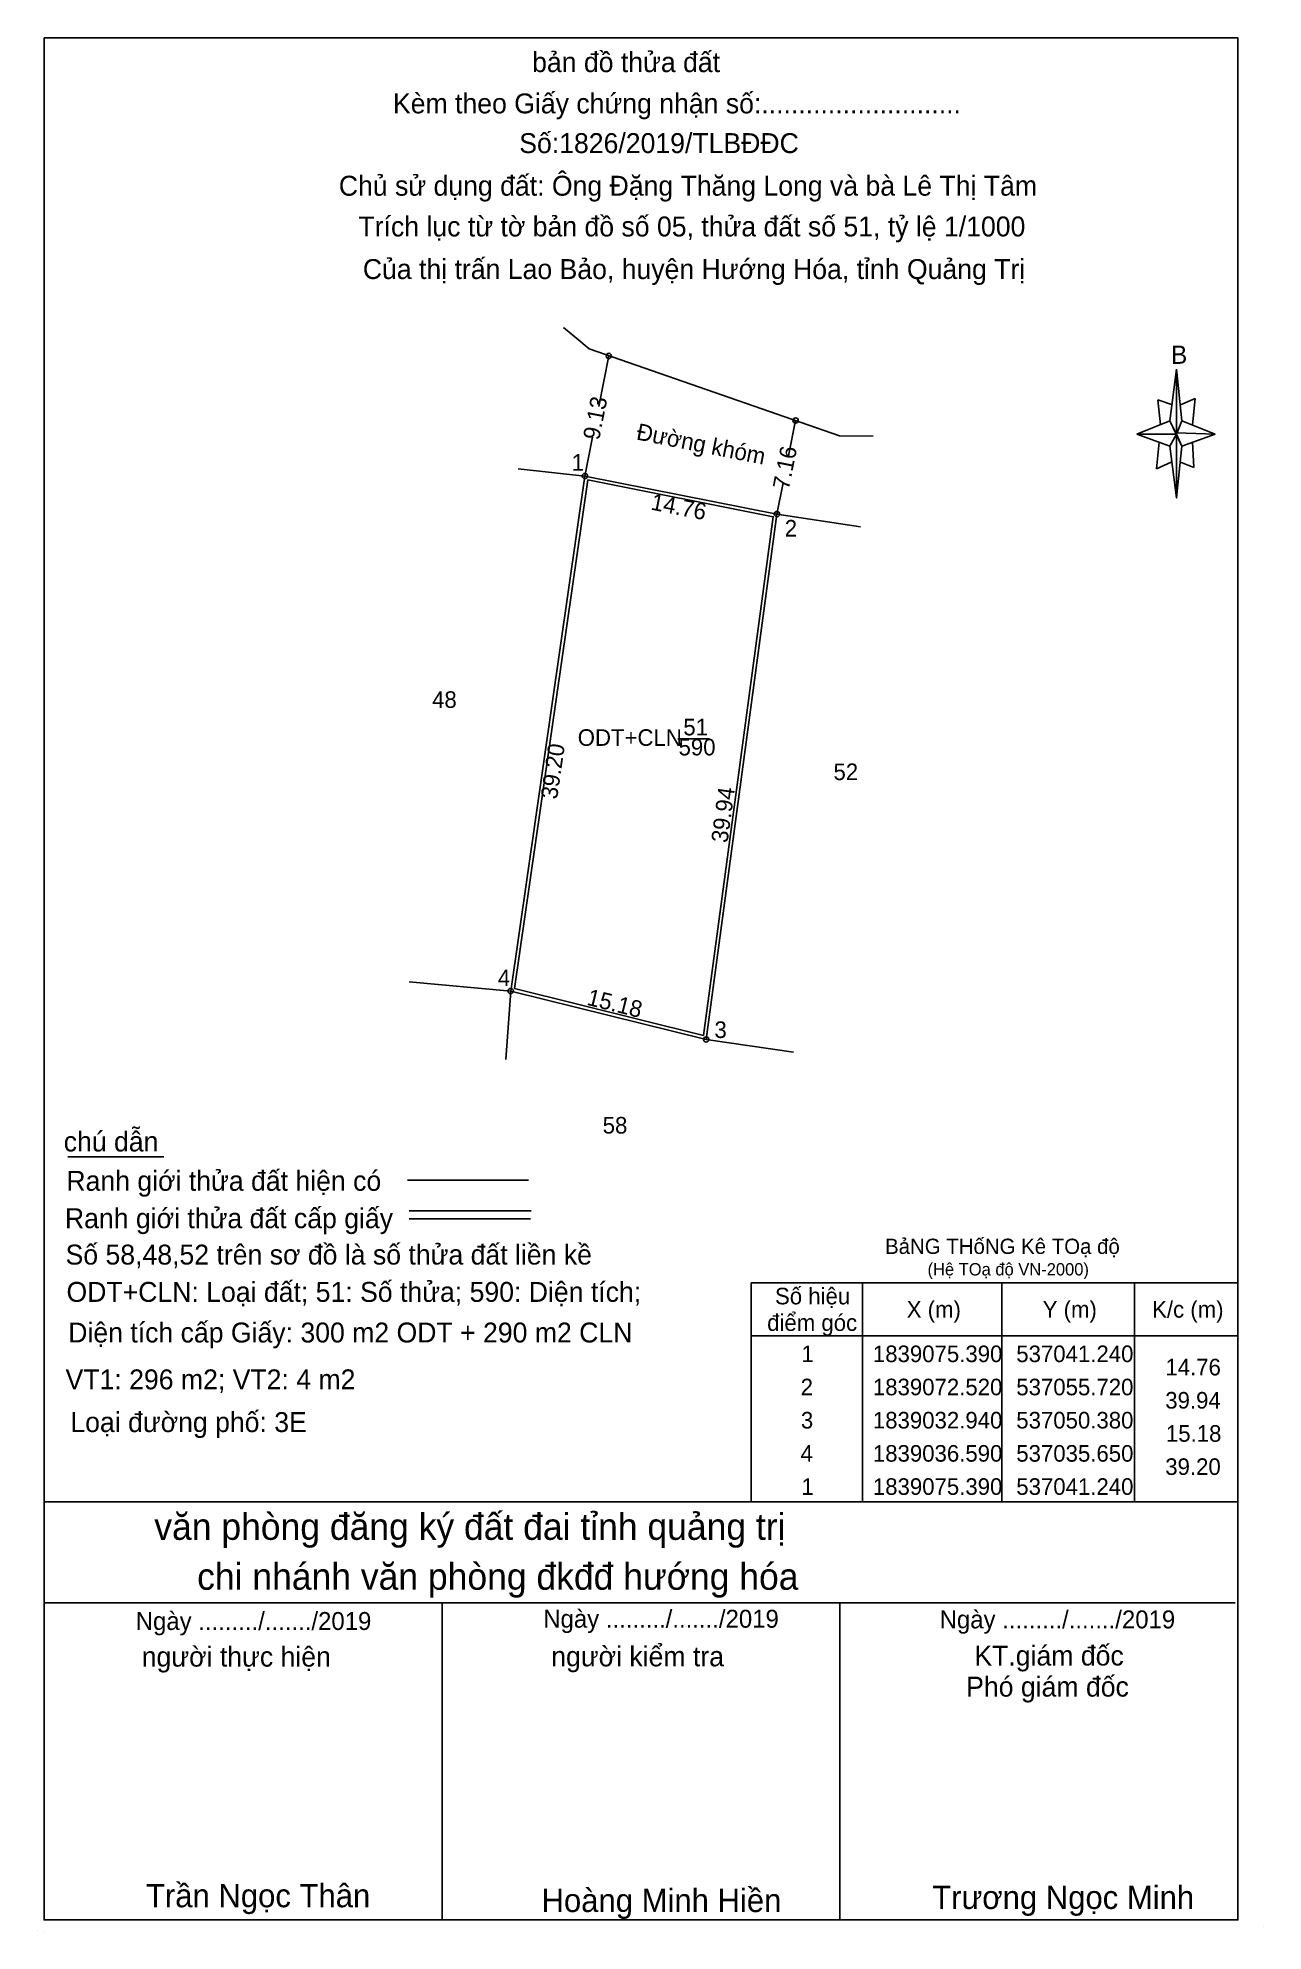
# Model space of a CAD drawing. Extents: x 536756 to 537063, y 1838992 to 1839135.
# Drawn here: x 536755.7 to 536848.1, y 1838992.4 to 1839135 of the extents above.
import ezdxf

# ---------------------------------------------------------------- set-up
doc = ezdxf.new("R2010")
doc.units = 0
for name, color, linetype in [('2035 - GD DT', 7, 'Continuous'), ('D2', 7, 'Continuous'), ('giao thong 1', 7, 'Continuous'), ('giao thong 3 moi', 7, 'Continuous'), ('HT - CQ DT', 7, 'Continuous'), ('HT - DAT MAT NUOC', 7, 'Continuous'), ('HT - TDTT DVO', 7, 'Continuous'), ('KHUNG500', 7, 'Continuous')]:
    doc.layers.add(name, color=color, linetype=linetype)

msp = doc.modelspace()

# ---------------------------------------------------------------- linework, layer by layer
at = {"layer": '2035 - GD DT'}
for p, q in [((536798.73, 1839111.05), (536797.97, 1839107.23)), ((536812.81, 1839106.18), (536812.28, 1839103.53)), ((536797.51, 1839104.92), (536796.93, 1839102)), ((536811.88, 1839101.48), (536811.41, 1839099.13)), ((536817.86, 1839041.21), (536817.86, 1839024.71)), ((536828.36, 1839041.21), (536828.36, 1839024.71)), ((536838.36, 1839041.21), (536838.36, 1839024.71)), ((536809.46, 1839037.21), (536846.16, 1839037.21))]:
    msp.add_line(p, q, dxfattribs=at)
msp.add_lwpolyline([(536809.46, 1839041.21), (536846.16, 1839041.21), (536846.16, 1839024.71), (536809.46, 1839024.71)], close=True, dxfattribs=at)
for centre in [(536798.73, 1839111.05), (536812.81, 1839106.18), (536796.93, 1839102), (536811.41, 1839099.13), (536791.34, 1839063.2), (536806.07, 1839059.55)]:
    msp.add_circle(centre, 0.2, dxfattribs=at)
at = {"layer": 'giao thong 1'}
msp.add_line((536757.95, 1839050.7), (536765.19, 1839050.7), dxfattribs=at)
at = {"layer": 'giao thong 3 moi'}
for p, q in [((536796.93, 1839102), (536811.41, 1839099.13)), ((536811.41, 1839099.13), (536817.71, 1839098.17))]:
    msp.add_line(p, q, dxfattribs=at)
for points in [[(536795.32, 1839113.18), (536796.31, 1839112.35)], [(536796.31, 1839112.35), (536797.24, 1839111.57)], [(536797.24, 1839111.57), (536816.12, 1839105.03), (536818.65, 1839105)]]:
    msp.add_lwpolyline(points, dxfattribs=at)
at = {"layer": 'HT - CQ DT'}
for p, q in [((536783.55, 1839048.96), (536792.69, 1839048.96)), ((536783.69, 1839046.65), (536792.89, 1839046.65)), ((536783.69, 1839046.03), (536792.83, 1839046.03)), ((536848.06, 1838992.71), (536848.06, 1838992.71)), ((536848.06, 1838992.71), (536848.06, 1838992.71)), ((536848.06, 1838992.71), (536848.06, 1838992.71))]:
    msp.add_line(p, q, dxfattribs=at)
at = {"layer": 'HT - DAT MAT NUOC'}
for p, q in [((536841.03, 1839106.15), (536841.53, 1839110.05)), ((536841.23, 1839107.35), (536840.13, 1839107.75)), ((536840.13, 1839107.75), (536840.33, 1839105.85)), ((536841.83, 1839107.35), (536842.93, 1839107.85)), ((536842.93, 1839107.85), (536842.73, 1839105.85)), ((536841.03, 1839106.15), (536838.53, 1839105.15)), ((536838.53, 1839105.15), (536841.03, 1839106.15)), ((536841.53, 1839105.15), (536841.03, 1839106.15)), ((536841.03, 1839106.15), (536841.93, 1839104.25)), ((536841.93, 1839106.15), (536844.43, 1839105.15)), ((536841.03, 1839104.25), (536838.53, 1839105.15)), ((536841.53, 1839105.15), (536838.53, 1839105.15)), ((536844.43, 1839105.15), (536841.53, 1839105.25)), ((536841.53, 1839105.25), (536841.53, 1839105.15)), ((536841.53, 1839105.15), (536841.93, 1839104.25)), ((536841.93, 1839104.25), (536844.43, 1839105.15)), ((536841.93, 1839104.25), (536844.43, 1839105.15)), ((536840.23, 1839104.55), (536840.03, 1839102.55)), ((536841.93, 1839104.25), (536841.53, 1839100.35)), ((536842.73, 1839104.55), (536842.83, 1839102.65)), ((536840.03, 1839102.55), (536841.13, 1839103.05)), ((536842.83, 1839102.65), (536841.83, 1839103.05)), ((536756.16, 1839024.71), (536846.16, 1839024.71)), ((536756.16, 1839017.11), (536845.96, 1839017.11)), ((536756.16, 1839017.11), (536845.96, 1839017.11)), ((536756.16, 1839017.11), (536845.96, 1839017.11)), ((536756.16, 1838993.21), (536756.16, 1839017.11)), ((536786.16, 1838993.21), (536786.16, 1839017.11)), ((536816.16, 1838993.21), (536816.16, 1839017.11)), ((536755.69, 1838992.44), (536755.69, 1838992.44)), ((536755.69, 1838992.44), (536755.69, 1838992.44)), ((536755.69, 1838992.44), (536755.69, 1838992.44)), ((536756.09, 1838992.37), (536756.09, 1838992.37)), ((536756.09, 1838992.37), (536756.09, 1838992.37)), ((536756.09, 1838992.37), (536756.09, 1838992.37)), ((536846.16, 1838993.21), (536756.16, 1838993.21))]:
    msp.add_line(p, q, dxfattribs=at)
for points in [[(536756.16, 1839135.01), (536846.16, 1839135.01), (536846.16, 1838993.21), (536756.16, 1838993.21)], [(536841.53, 1839110.05), (536841.93, 1839106.15), (536841.53, 1839105.15)], [(536841.53, 1839105.15), (536841.53, 1839100.35), (536841.03, 1839104.25)]]:
    msp.add_lwpolyline(points, close=True, dxfattribs=at)
at = {"layer": 'HT - TDTT DVO'}
for p, q in [((536796.93, 1839102), (536791.34, 1839063.2)), ((536791.89, 1839102.54), (536796.93, 1839102)), ((536796.93, 1839102), (536811.41, 1839099.13)), ((536811.41, 1839099.13), (536806.07, 1839059.55)), ((536791.34, 1839063.2), (536783.69, 1839063.89)), ((536791.34, 1839063.2), (536790.98, 1839058.05)), ((536806.07, 1839059.55), (536791.34, 1839063.2)), ((536812.65, 1839058.58), (536806.07, 1839059.55))]:
    msp.add_line(p, q, dxfattribs=at)
for points in [[(536795.32, 1839113.18), (536796.31, 1839112.35)], [(536796.31, 1839112.35), (536797.24, 1839111.57)]]:
    msp.add_lwpolyline(points, dxfattribs=at)
at = {"layer": 'KHUNG500'}
msp.add_line((536803.93, 1839082.21), (536806.33, 1839082.21), dxfattribs=at)
msp.add_lwpolyline([(536797.14, 1839101.7), (536811.13, 1839098.93), (536805.86, 1839059.86), (536791.62, 1839063.39)], close=True, dxfattribs=at)

# ---------------------------------------------------------------- texts
at = {"layer": '2035 - GD DT'}
for s, rotation, p in [('9.13', 78.751, (536798, 1839104.65)), ('Đường khóm', 348.789, (536800.75, 1839104.76)), ('7.16', 78.7682, (536812.3, 1839100.92)), ('14.76', 348.789, (536801.84, 1839099.48)), ('39.20', 81.8017, (536794.83, 1839077.6)), ('39.94', 82.3162, (536807.68, 1839074.32)), ('15.18', 346.0828, (536797.01, 1839062.17))]:
    msp.add_text(s, height=1.25, rotation=rotation, dxfattribs=at).set_placement(p)
for s, p in [(' 1', (536795.47, 1839102.4)), (' 2', (536811.53, 1839097.44)), (' 4', (536789.9, 1839063.57)), (' 3', (536806.23, 1839059.66)), ('Số hiệu', (536811.26, 1839039.59)), ('điểm góc', (536810.67, 1839037.59)), ('X (m)', (536821.19, 1839038.59)), ('Y (m)', (536831.44, 1839038.59)), ('K/c (m)', (536839.69, 1839038.59)), (' 1', (536812.79, 1839035.24)), ('1839075.390', (536818.64, 1839035.24)), ('537041.240', (536829.45, 1839035.24)), ('14.76', (536840.69, 1839034.24)), (' 2', (536812.73, 1839032.74)), ('1839072.520', (536818.64, 1839032.74)), ('537055.720', (536829.45, 1839032.74)), ('39.94', (536840.68, 1839031.74)), (' 3', (536812.75, 1839030.24)), ('1839032.940', (536818.64, 1839030.24)), ('537050.380', (536829.45, 1839030.24)), ('15.18', (536840.73, 1839029.24)), ('1839036.590', (536818.64, 1839027.74)), ('537035.650', (536829.45, 1839027.74)), (' 4', (536812.72, 1839027.74)), ('39.20', (536840.68, 1839026.74)), (' 1', (536812.79, 1839025.24)), ('1839075.390', (536818.64, 1839025.24)), ('537041.240', (536829.45, 1839025.24))]:
    msp.add_text(s, height=1.25, dxfattribs=at).set_placement(p)
at = {"layer": 'D2'}
for s, height, p in [('BảNG THốNG Kê TOạ độ ', 1.15, (536819.56, 1839043.39)), ('(Hệ TOạ độ VN-2000)', 0.93, (536822.76, 1839041.77))]:
    msp.add_text(s, height=height, dxfattribs=at).set_placement(p)
at = {"layer": 'HT - CQ DT'}
for s, p in [('chú dẫn', (536757.64, 1839051.11)), ('Ranh giới thửa đất hiện có ', (536757.84, 1839048.15)), ('Ranh giới thửa đất cấp giấy', (536757.73, 1839045.33)), ('Số 58,48,52 trên sơ đồ là số thửa đất liền kề', (536757.78, 1839042.59)), ('ODT+CLN: Loại đất; 51: Số thửa; 590: Diện tích;', (536757.85, 1839039.78)), ('Diện tích cấp Giấy: 300 m2 ODT + 290 m2 CLN', (536757.98, 1839036.72)), ('VT1: 296 m2; VT2: 4 m2', (536757.78, 1839033.19)), ('Loại đường phố: 3E', (536758.14, 1839029.97))]:
    msp.add_text(s, height=1.5, dxfattribs=at).set_placement(p)
at = {"layer": 'HT - DAT MAT NUOC'}
for s, height, p in [('bản đồ thửa đất', 1.5, (536792.95, 1839132.43)), ('Kèm theo Giấy chứng nhận số:...........................', 1.5, (536782.46, 1839129.32)), ('Số:1826/2019/TLBĐĐC', 1.5, (536791.98, 1839126.33)), ('Chủ sử dụng đất: Ông Đặng Thăng Long và bà Lê Thị Tâm', 1.5, (536778.38, 1839123.12)), ('Trích lục từ tờ bản đồ số 05, thửa đất số 51, tỷ lệ 1/1000 ', 1.5, (536779.86, 1839120.05)), ('Của thị trấn Lao Bảo, huyện Hướng Hóa, tỉnh Quảng Trị', 1.5, (536780.19, 1839116.84)), ('B', 1.38, (536841.11, 1839110.45)), ('văn phòng đăng ký đất đai tỉnh quảng trị', 2, (536764.47, 1839021.85)), ('chi nhánh văn phòng đkđđ hướng hóa', 2, (536767.7, 1839018.09)), ('Ngày ........./......./2019', 1.35, (536763.07, 1839015.06)), ('Ngày ........./......./2019', 1.35, (536793.79, 1839015.23)), ('Ngày ........./......./2019', 1.35, (536823.67, 1839015.18)), ('người thực hiện', 1.5, (536763.52, 1839012.3)), ('người kiểm tra', 1.5, (536794.39, 1839012.32)), ('KT.giám đốc', 1.5, (536826.29, 1839012.38)), ('Phó giám đốc', 1.5, (536825.67, 1839010.04)), ('Trần Ngọc Thân', 1.75, (536763.84, 1838994.17)), ('Hoàng Minh Hiền', 1.75, (536793.66, 1838993.81)), ('Trương Ngọc Minh', 1.75, (536823.11, 1838994.04))]:
    msp.add_text(s, height=height, dxfattribs=at).set_placement(p)
at = {"layer": 'KHUNG500'}
for s, p in [('48', (536785.41, 1839084.53)), ('51', (536804.35, 1839082.46)), ('ODT+CLN', (536796.39, 1839081.67)), ('590', (536803.99, 1839080.95)), ('52', (536815.67, 1839079.09)), ('58', (536798.27, 1839052.46))]:
    msp.add_text(s, height=1.25, dxfattribs=at).set_placement(p)

doc.saveas('drawing.dxf')
